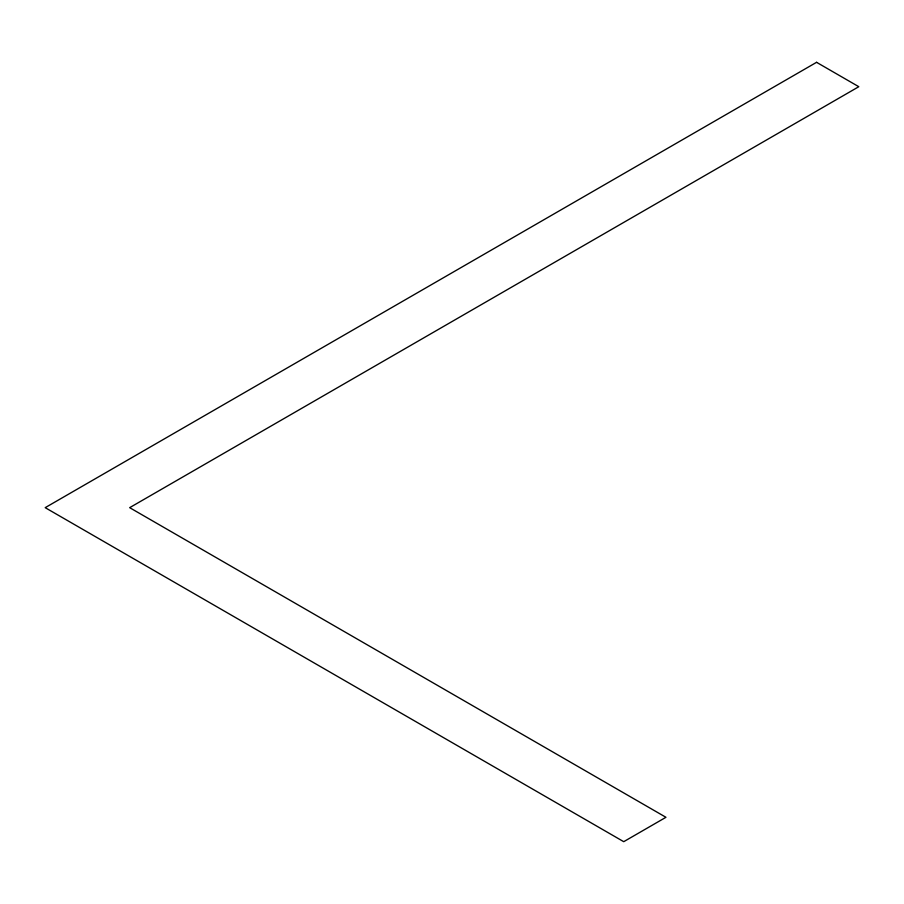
<?xml version="1.0" encoding="UTF-8"?>
<svg xmlns="http://www.w3.org/2000/svg" width="904" height="904" viewBox="0 0 904 904"><rect width="100%" height="100%" fill="white"/><g stroke="black" fill="none" stroke-linecap="round" stroke-linejoin="round"><path stroke-width="1.36" d="M816.572 62.319L45.2 507.664L623.726 841.68L665.954 817.295L129.667 507.664L858.8 86.705L816.572 62.319"/></g></svg>
